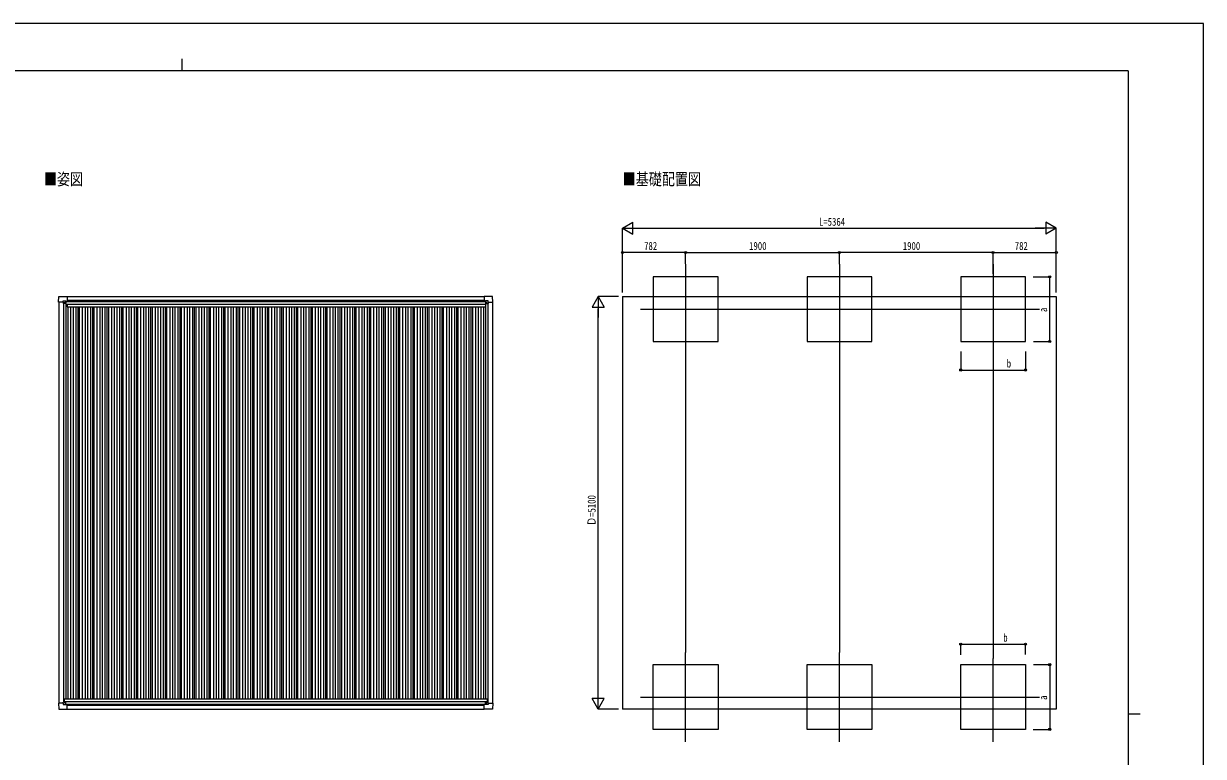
# Model space of a CAD drawing. Units: millimetres, scale not verified. Extents: x -12615 to 12615, y -8910 to 8910.
# Drawn here: x -1970 to 12615, y -151 to 8910 of the extents above; entities that cross this region are included whole.
import ezdxf
from ezdxf.enums import TextEntityAlignment as Align

# ---------------------------------------------------------------- set-up
doc = ezdxf.new("R2010")
doc.units = ezdxf.units.MM
doc.header["$LTSCALE"] = 30
doc.layers.add('0-2_USER1', color=92, linetype='Continuous')
doc.layers.add('0-7_YKK_ZWAK', color=134, linetype='Continuous')
for name, color, linetype, lineweight in [('0-3_YKK_12', 40, 'Continuous', 18), ('0-4_YKK_13', 120, 'Continuous', 18), ('0-5_YKK_A1', 120, 'Continuous', 18), ('0-6_YKK_D', 200, 'Continuous', 18)]:
    doc.layers.add(name, color=color, linetype=linetype, lineweight=lineweight)
doc.styles.add('ＭＳ ゴシック', font='')
doc.styles.get('ＭＳ ゴシック').set_extended_font_data('MS Gothic')

msp = doc.modelspace()

# ---------------------------------------------------------------- linework, layer by layer
at = {"layer": '0-3_YKK_12'}
for p, q in [((6214.54, 5936.03), (6214.54, 4829.37)), ((8114.54, 5936.03), (8114.54, 4829.37)), ((10014.54, 5936.03), (10014.54, 4904.37)), ((5655.87, 5379.76), (10588.79, 5379.76)), ((6214.54, 27.59), (6214.54, 1134.24)), ((8114.54, 27.59), (8114.54, 1134.24)), ((10014.54, 27.59), (10014.54, 1059.24)), ((5655.87, 583.85), (10588.79, 583.85))]:
    msp.add_line(p, q, dxfattribs=at)
at = {"layer": '0-4_YKK_13'}
for p, q in [((-1539.17, 5464.25), (-1540, 5465.08)), ((-1480.8, 5464.25), (-1539.17, 5464.25)), ((-1480.8, 5464.25), (-1480.8, 5480.69)), ((-1480.8, 5464.25), (-1480.8, 5451.25)), ((-1479.8, 5481.69), (-1449.89, 5481.69)), ((-1455.2, 5458.71), (-1455.2, 5457.75)), ((-1449.18, 5481.39), (-1448.18, 5480.39)), ((-1448.18, 5480.39), (-1448.18, 5450.75)), ((-1448.18, 5478.59), (-1433.39, 5478.59)), ((-1433.35, 5478.6), (-1432.63, 5478.64)), ((-1433.03, 5537.6), (-1432.18, 5536.75)), ((-1432.18, 5536.75), (-1432.18, 5479.15)), ((-1432.18, 5479.15), (-1432.18, 5479.13)), ((3724.88, 5537.6), (3724.02, 5536.75)), ((3724.02, 5536.75), (3724.02, 5479.15)), ((3724.02, 5479.15), (3724.02, 5479.13)), ((3725.2, 5478.6), (3724.48, 5478.64)), ((3740.02, 5478.59), (3725.23, 5478.59)), ((3741.02, 5481.39), (3740.02, 5480.39)), ((3740.02, 5480.39), (3740.02, 5450.75)), ((3771.65, 5481.69), (3741.73, 5481.69)), ((3747.04, 5458.71), (3747.04, 5457.75)), ((3772.64, 5464.25), (3772.64, 5480.69)), ((3772.64, 5464.25), (3772.64, 5451.25)), ((3772.64, 5464.25), (3831.02, 5464.25)), ((3831.02, 5464.25), (3831.85, 5465.08)), ((-1539.17, 506.86), (-1540, 506.03)), ((-1480.8, 506.86), (-1539.17, 506.86)), ((-1480.8, 506.86), (-1480.8, 519.86)), ((-1480.8, 506.86), (-1480.8, 490.42)), ((-1479.8, 489.42), (-1449.89, 489.42)), ((-1455.2, 512.4), (-1455.2, 513.36)), ((-1449.18, 489.71), (-1448.18, 490.72)), ((-1448.18, 490.72), (-1448.18, 520.36)), ((-1448.18, 492.51), (-1433.39, 492.51)), ((-1433.35, 492.51), (-1432.63, 492.47)), ((-1432.18, 491.96), (-1432.18, 491.98)), ((-1432.18, 434.36), (-1432.18, 491.96)), ((3724.04, 491.85), (3724.04, 491.87)), ((3724.04, 434.25), (3724.04, 491.85)), ((3725.21, 492.4), (3724.49, 492.36)), ((3740.04, 492.4), (3725.24, 492.4)), ((3740.04, 490.61), (3740.04, 520.25)), ((3741.04, 489.6), (3740.04, 490.61)), ((3771.66, 489.31), (3741.74, 489.31)), ((3747.06, 512.29), (3747.06, 513.25)), ((3772.66, 506.75), (3772.66, 519.75)), ((3772.66, 506.75), (3831.03, 506.75)), ((3772.66, 506.75), (3772.66, 490.31)), ((3831.03, 506.75), (3831.86, 505.92)), ((-1433.03, 433.51), (-1432.18, 434.36)), ((3724.89, 433.39), (3724.04, 434.25))]:
    msp.add_line(p, q, dxfattribs=at)
for points in [[(-1540, 5465.08), (-1540.12, 5465.19), (-1535.71, 5537.28)], [(-1535.21, 5537.75), (-1433.18, 5537.75), (-1433.03, 5537.6)], [(-1448.68, 5450.25), (-1478.24, 5450.25), (-1479.8, 5450.25), (-1480.8, 5451.25)], [(-1457.12, 5459.67), (-1458.08, 5459.67), (-1458.08, 5460.63), (-1457.12, 5460.63)], [(-1456.16, 5461.59), (-1456.16, 5462.55), (-1455.2, 5462.55), (-1455.2, 5461.59)], [(-1455.2, 5457.75), (-1456.16, 5457.75), (-1456.16, 5458.71)], [(-1454.24, 5460.63), (-1453.28, 5460.63), (-1453.28, 5459.67), (-1454.24, 5459.67)], [(3827.05, 5537.75), (3725.02, 5537.75), (3724.88, 5537.6)], [(3740.52, 5450.25), (3770.08, 5450.25), (3771.64, 5450.25), (3772.64, 5451.25)], [(3746.08, 5460.63), (3745.12, 5460.63), (3745.12, 5459.67), (3746.08, 5459.67)], [(3748, 5461.59), (3748, 5462.55), (3747.04, 5462.55), (3747.04, 5461.59)], [(3747.04, 5457.75), (3748, 5457.75), (3748, 5458.71)], [(3748.96, 5459.67), (3749.92, 5459.67), (3749.92, 5460.63), (3748.96, 5460.63)], [(3831.85, 5465.08), (3831.96, 5465.19), (3827.55, 5537.28)], [(-1540, 506.03), (-1540.12, 505.92), (-1535.71, 433.83)], [(-1448.68, 520.86), (-1478.24, 520.86), (-1479.8, 520.86), (-1480.8, 519.86)], [(-1457.12, 511.44), (-1458.08, 511.44), (-1458.08, 510.48), (-1457.12, 510.48)], [(-1455.2, 513.36), (-1456.16, 513.36), (-1456.16, 512.4)], [(-1456.16, 509.52), (-1456.16, 508.56), (-1455.2, 508.56), (-1455.2, 509.52)], [(-1454.24, 510.48), (-1453.28, 510.48), (-1453.28, 511.44), (-1454.24, 511.44)], [(3740.54, 520.75), (3770.1, 520.75), (3771.66, 520.75), (3772.66, 519.75)], [(3746.1, 510.37), (3745.14, 510.37), (3745.14, 511.33), (3746.1, 511.33)], [(3747.06, 513.25), (3748.02, 513.25), (3748.02, 512.29)], [(3748.02, 509.41), (3748.02, 508.45), (3747.06, 508.45), (3747.06, 509.41)], [(3748.98, 511.33), (3749.94, 511.33), (3749.94, 510.37), (3748.98, 510.37)], [(3831.86, 505.92), (3831.98, 505.81), (3827.57, 433.72)], [(-1535.21, 433.36), (-1433.18, 433.36), (-1433.03, 433.51)], [(3827.07, 433.25), (3725.04, 433.25), (3724.89, 433.39)]]:
    msp.add_lwpolyline(points, dxfattribs=at)
for centre in [(-1455.68, 5460.15), (3747.52, 5460.15), (-1455.68, 510.96), (3747.54, 510.85)]:
    msp.add_circle(centre, 5.3, dxfattribs=at)
for centre, radius, start, end in [((-1535.21, 5537.25), 0.5, 90, 176.5), ((-1457.12, 5461.59), 0.96, 270, 0), ((-1457.12, 5458.71), 0.96, 0, 90), ((-1454.24, 5461.59), 0.96, 180, 270), ((-1454.24, 5458.71), 0.96, 90, 180), ((-1448.68, 5450.75), 0.5, 270, 315), ((-1448.68, 5450.75), 0.5, 315, 0), ((-1433.39, 5479.09), 0.5, 270, 273.5), ((3725.23, 5479.09), 0.5, 266.5, 270), ((3740.52, 5450.75), 0.5, 180, 225), ((3740.52, 5450.75), 0.5, 225, 270), ((3746.08, 5461.59), 0.96, 270, 0), ((3746.08, 5458.71), 0.96, 0, 90), ((3748.96, 5461.59), 0.96, 180, 270), ((3748.96, 5458.71), 0.96, 90, 180), ((3827.05, 5537.25), 0.5, 3.5, 90), ((-1457.12, 512.4), 0.96, 270, 0), ((-1457.12, 509.52), 0.96, 0, 90), ((-1454.24, 512.4), 0.96, 180, 270), ((-1454.24, 509.52), 0.96, 90, 180), ((-1448.68, 520.36), 0.5, 45, 90), ((-1448.68, 520.36), 0.5, 0, 45), ((-1433.39, 492.01), 0.5, 86.5, 90), ((3725.24, 491.9), 0.5, 90, 93.5), ((3740.54, 520.25), 0.5, 135, 180), ((3740.54, 520.25), 0.5, 90, 135), ((3746.1, 512.29), 0.96, 270, 0), ((3746.1, 509.41), 0.96, 0, 90), ((3748.98, 512.29), 0.96, 180, 270), ((3748.98, 509.41), 0.96, 90, 180), ((-1535.21, 433.86), 0.5, 183.5, 270), ((3827.07, 433.75), 0.5, 270, 356.5)]:
    msp.add_arc(centre, radius, start, end, dxfattribs=at)
for centre, major_axis, ratio, start_param, end_param in [((-1479.8, 5480.68), (-0.71, 0.71), 0.99628, 5.49965061, 7.06672), ((-1449.89, 5480.68), (0, 1), 0.998135, 5.49778714, 6.28318531), ((-1432.68, 5479.14), (0.368, -0.347), 0.974973, 5.45460589, 7.02540222), ((3724.52, 5479.14), (-0.368, -0.347), 0.974973, 5.5409684, 7.11176473), ((3741.73, 5480.68), (0, 1), 0.998135, 6.28318531, 7.06858347), ((3771.64, 5480.68), (0.71, 0.71), 0.99628, 5.49965061, 7.06672), ((-1479.8, 490.42), (-0.71, -0.71), 0.99628, 5.49965061, 7.06672), ((-1449.89, 490.42), (0, -1), 0.998135, 6.28318531, 7.06858347), ((-1432.68, 491.97), (0.368, 0.347), 0.974973, 5.5409684, 7.11176473), ((3724.54, 491.86), (-0.368, 0.347), 0.974973, 5.45460589, 7.02540222), ((3741.74, 490.31), (0, -1), 0.998135, 5.49778714, 6.28318531), ((3771.66, 490.31), (0.71, -0.71), 0.99628, 5.49965061, 7.06672)]:
    msp.add_ellipse(centre, major_axis=major_axis, ratio=ratio, start_param=start_param, end_param=end_param, dxfattribs=at)
at = {"layer": '0-5_YKK_A1'}
for p, q in [((-1536.18, 5464.25), (-1536.18, 506.86)), ((-1476.18, 5450.25), (-1476.18, 520.86)), ((-1449.18, 5450.25), (-1449.18, 562.53)), ((-1449.18, 5419.62), (-1430.18, 5419.62)), ((-1448.18, 5477.23), (3740.02, 5477.23)), ((-1448.18, 5475.44), (3740.02, 5475.44)), ((-1432.18, 5534.62), (3724.02, 5534.62)), ((-1432.18, 5488.56), (3724.02, 5488.56)), ((-1430.18, 5441.9), (3738.82, 5441.9)), ((-1430.18, 5441.9), (-1430.18, 5407.05)), ((-1430.18, 5407.05), (3738.82, 5407.05)), ((-1424.08, 5407.05), (-1424.08, 562.53)), ((-1389.08, 5407.05), (-1389.08, 562.53)), ((-1359.08, 5407.05), (-1359.08, 562.53)), ((-1324.08, 5407.05), (-1324.08, 562.53)), ((-1299.92, 5407.05), (-1299.92, 562.53)), ((-1281.98, 5407.05), (-1281.98, 562.53)), ((-1244.08, 5407.05), (-1244.08, 562.53)), ((-1209.08, 5407.05), (-1209.08, 562.53)), ((-1179.08, 5407.05), (-1179.08, 562.53)), ((-1144.08, 5407.05), (-1144.08, 562.53)), ((-1119.92, 5407.05), (-1119.92, 562.53)), ((-1101.98, 5407.05), (-1101.98, 562.53)), ((-1064.08, 5407.05), (-1064.08, 562.53)), ((-1029.08, 5407.05), (-1029.08, 562.53)), ((-999.08, 5407.05), (-999.08, 562.53)), ((-964.08, 5407.05), (-964.08, 562.53)), ((-939.92, 5407.05), (-939.92, 562.53)), ((-921.98, 5407.05), (-921.98, 562.53)), ((-884.08, 5407.05), (-884.08, 562.53)), ((-849.08, 5407.05), (-849.08, 562.53)), ((-819.08, 5407.05), (-819.08, 562.53)), ((-784.08, 5407.05), (-784.08, 562.53)), ((-759.92, 5407.05), (-759.92, 562.53)), ((-741.98, 5407.05), (-741.98, 562.53)), ((-704.08, 5407.05), (-704.08, 562.53)), ((-669.08, 5407.05), (-669.08, 562.53)), ((-639.08, 5407.05), (-639.08, 562.53)), ((-604.08, 5407.05), (-604.08, 562.53)), ((-579.92, 5407.05), (-579.92, 562.53)), ((-561.98, 5407.05), (-561.98, 562.53)), ((-524.08, 5407.05), (-524.08, 562.53)), ((-489.08, 5407.05), (-489.08, 562.53)), ((-459.08, 5407.05), (-459.08, 562.53)), ((-424.08, 5407.05), (-424.08, 562.53)), ((-399.92, 5407.05), (-399.92, 562.53)), ((-381.98, 5407.05), (-381.98, 562.53)), ((-344.08, 5407.05), (-344.08, 562.53)), ((-309.08, 5407.05), (-309.08, 562.53)), ((-279.08, 5407.05), (-279.08, 562.53)), ((-244.08, 5407.05), (-244.08, 562.53)), ((-219.92, 5407.05), (-219.92, 562.53)), ((-201.98, 5407.05), (-201.98, 562.53)), ((-164.08, 5407.05), (-164.08, 562.53)), ((-129.08, 5407.05), (-129.08, 562.53)), ((-99.08, 5407.05), (-99.08, 562.53)), ((-64.08, 5407.05), (-64.08, 562.53)), ((-39.92, 5407.05), (-39.92, 562.53)), ((-21.98, 5407.05), (-21.98, 562.53)), ((15.92, 5407.05), (15.92, 562.53)), ((50.92, 5407.05), (50.92, 562.53)), ((80.92, 5407.05), (80.92, 562.53)), ((115.92, 5407.05), (115.92, 562.53)), ((140.08, 5407.05), (140.08, 562.53)), ((158.02, 5407.05), (158.02, 562.53)), ((195.92, 5407.05), (195.92, 562.53)), ((230.92, 5407.05), (230.92, 562.53)), ((260.92, 5407.05), (260.92, 562.53)), ((295.92, 5407.05), (295.92, 562.53)), ((320.08, 5407.05), (320.08, 562.53)), ((338.02, 5407.05), (338.02, 562.53)), ((375.92, 5407.05), (375.92, 562.53)), ((410.92, 5407.05), (410.92, 562.53)), ((440.92, 5407.05), (440.92, 562.53)), ((475.92, 5407.05), (475.92, 562.53)), ((500.08, 5407.05), (500.08, 562.53)), ((518.02, 5407.05), (518.02, 562.53)), ((555.92, 5407.05), (555.92, 562.53)), ((590.92, 5407.05), (590.92, 562.53)), ((620.92, 5407.05), (620.92, 562.53)), ((655.92, 5407.05), (655.92, 562.53)), ((680.08, 5407.05), (680.08, 562.53)), ((698.02, 5407.05), (698.02, 562.53)), ((735.92, 5407.05), (735.92, 562.53)), ((770.92, 5407.05), (770.92, 562.53)), ((800.92, 5407.05), (800.92, 562.53)), ((835.92, 5407.05), (835.92, 562.53)), ((860.08, 5407.05), (860.08, 562.53)), ((878.02, 5407.05), (878.02, 562.53)), ((915.92, 5407.05), (915.92, 562.53)), ((950.92, 5407.05), (950.92, 562.53)), ((980.92, 5407.05), (980.92, 562.53)), ((1015.92, 5407.05), (1015.92, 562.53)), ((1040.08, 5407.05), (1040.08, 562.53)), ((1058.02, 5407.05), (1058.02, 562.53)), ((1095.92, 5407.05), (1095.92, 562.53)), ((1130.92, 5407.05), (1130.92, 562.53)), ((1160.92, 5407.05), (1160.92, 562.53)), ((1195.92, 5407.05), (1195.92, 562.53)), ((1220.08, 5407.05), (1220.08, 562.53)), ((1238.02, 5407.05), (1238.02, 562.53)), ((1275.92, 5407.05), (1275.92, 562.53)), ((1310.92, 5407.05), (1310.92, 562.53)), ((1340.92, 5407.05), (1340.92, 562.53)), ((1375.92, 5407.05), (1375.92, 562.53)), ((1400.08, 5407.05), (1400.08, 562.53)), ((1418.02, 5407.05), (1418.02, 562.53)), ((1455.92, 5407.05), (1455.92, 562.53)), ((1490.92, 5407.05), (1490.92, 562.53)), ((1520.92, 5407.05), (1520.92, 562.53)), ((1555.92, 5407.05), (1555.92, 562.53)), ((1580.08, 5407.05), (1580.08, 562.53)), ((1598.02, 5407.05), (1598.02, 562.53)), ((1635.92, 5407.05), (1635.92, 562.53)), ((1670.92, 5407.05), (1670.92, 562.53)), ((1700.92, 5407.05), (1700.92, 562.53)), ((1735.92, 5407.05), (1735.92, 562.53)), ((1760.08, 5407.05), (1760.08, 562.53)), ((1778.02, 5407.05), (1778.02, 562.53)), ((1815.92, 5407.05), (1815.92, 562.53)), ((1850.92, 5407.05), (1850.92, 562.53)), ((1880.92, 5407.05), (1880.92, 562.53)), ((1915.92, 5407.05), (1915.92, 562.53)), ((1940.08, 5407.05), (1940.08, 562.53)), ((1958.02, 5407.05), (1958.02, 562.53)), ((1995.92, 5407.05), (1995.92, 562.53)), ((2030.92, 5407.05), (2030.92, 562.53)), ((2060.92, 5407.05), (2060.92, 562.53)), ((2095.92, 5407.05), (2095.92, 562.53)), ((2120.08, 5407.05), (2120.08, 562.53)), ((2138.02, 5407.05), (2138.02, 562.53)), ((2175.92, 5407.05), (2175.92, 562.53)), ((2210.92, 5407.05), (2210.92, 562.53)), ((2240.92, 5407.05), (2240.92, 562.53)), ((2275.92, 5407.05), (2275.92, 562.53)), ((2300.08, 5407.05), (2300.08, 562.53)), ((2318.02, 5407.05), (2318.02, 562.53)), ((2355.92, 5407.05), (2355.92, 562.53)), ((2390.92, 5407.05), (2390.92, 562.53)), ((2420.92, 5407.05), (2420.92, 562.53)), ((2455.92, 5407.05), (2455.92, 562.53)), ((2480.08, 5407.05), (2480.08, 562.53)), ((2498.02, 5407.05), (2498.02, 562.53)), ((2535.92, 5407.05), (2535.92, 562.53)), ((2570.92, 5407.05), (2570.92, 562.53)), ((2600.92, 5407.05), (2600.92, 562.53)), ((2635.92, 5407.05), (2635.92, 562.53)), ((2660.08, 5407.05), (2660.08, 562.53)), ((2678.02, 5407.05), (2678.02, 562.53)), ((2715.92, 5407.05), (2715.92, 562.53)), ((2750.92, 5407.05), (2750.92, 562.53)), ((2780.92, 5407.05), (2780.92, 562.53)), ((2815.92, 5407.05), (2815.92, 562.53)), ((2840.08, 5407.05), (2840.08, 562.53)), ((2858.02, 5407.05), (2858.02, 562.53)), ((2895.92, 5407.05), (2895.92, 562.53)), ((2930.92, 5407.05), (2930.92, 562.53)), ((2960.92, 5407.05), (2960.92, 562.53)), ((2995.92, 5407.05), (2995.92, 562.53)), ((3020.08, 5407.05), (3020.08, 562.53)), ((3038.02, 5407.05), (3038.02, 562.53)), ((3075.92, 5407.05), (3075.92, 562.53)), ((3110.92, 5407.05), (3110.92, 562.53)), ((3140.92, 5407.05), (3140.92, 562.53)), ((3175.92, 5407.05), (3175.92, 562.53)), ((3200.08, 5407.05), (3200.08, 562.53)), ((3218.02, 5407.05), (3218.02, 562.53)), ((3255.92, 5407.05), (3255.92, 562.53)), ((3290.92, 5407.05), (3290.92, 562.53)), ((3320.92, 5407.05), (3320.92, 562.53)), ((3355.92, 5407.05), (3355.92, 562.53)), ((3380.08, 5407.05), (3380.08, 562.53)), ((3398.02, 5407.05), (3398.02, 562.53)), ((3435.92, 5407.05), (3435.92, 562.53)), ((3470.92, 5407.05), (3470.92, 562.53)), ((3500.92, 5407.05), (3500.92, 562.53)), ((3535.92, 5407.05), (3535.92, 562.53)), ((3560.08, 5407.05), (3560.08, 562.53)), ((3578.02, 5407.05), (3578.02, 562.53)), ((3615.92, 5407.05), (3615.92, 562.53)), ((3650.92, 5407.05), (3650.92, 562.53)), ((3680.92, 5407.05), (3680.92, 562.53)), ((3715.92, 5407.05), (3715.92, 562.53)), ((3738.82, 5441.9), (3738.82, 5407.05)), ((3738.82, 5419.62), (3741.02, 5419.62)), ((3741.02, 5450.25), (3741.02, 562.53)), ((3768.02, 5450.25), (3768.02, 520.75)), ((3828.02, 5464.25), (3828.04, 506.75)), ((5432.54, 5534.62), (10796.54, 5534.62)), ((5432.54, 5534.62), (5432.54, 434.62)), ((10796.54, 5534.62), (10796.54, 434.62)), ((-1469.08, 562.53), (3760.92, 562.53)), ((-1469.08, 562.53), (-1469.08, 520.86)), ((-1469.08, 527.85), (3760.92, 527.85)), ((-1448.18, 495.71), (3740.04, 495.71)), ((-1432.18, 482.95), (3724.04, 482.95)), ((3760.92, 562.53), (3760.92, 520.75)), ((-1432.18, 434.62), (3724.04, 434.62)), ((10796.54, 434.62), (5432.54, 434.62))]:
    msp.add_line(p, q, dxfattribs=at)
for points in [[(5814.74, 4979.76), (6614.74, 4979.76), (6614.74, 5779.76), (5814.74, 5779.76)], [(7714.74, 4979.76), (8514.74, 4979.76), (8514.74, 5779.76), (7714.74, 5779.76)], [(9614.74, 4979.76), (10414.74, 4979.76), (10414.74, 5779.76), (9614.74, 5779.76)], [(5814.74, 983.85), (6614.74, 983.85), (6614.74, 183.85), (5814.74, 183.85)], [(7714.74, 983.85), (8514.74, 983.85), (8514.74, 183.85), (7714.74, 183.85)], [(9614.74, 983.85), (10414.74, 983.85), (10414.74, 183.85), (9614.74, 183.85)]]:
    msp.add_lwpolyline(points, close=True, dxfattribs=at)
at = {"layer": '0-6_YKK_D'}
for p, q in [((5432.54, 6379.76), (5562.45, 6454.76)), ((5562.45, 6304.76), (5562.45, 6454.76)), ((10796.54, 6379.76), (10666.64, 6454.76)), ((10666.64, 6454.76), (10666.64, 6304.76)), ((5432.54, 5584.62), (5432.54, 6380.76)), ((5432.54, 6379.76), (5562.45, 6304.76)), ((5432.54, 6379.76), (5692.35, 6379.76)), ((5582.54, 6379.76), (10646.54, 6379.76)), ((10796.54, 6379.76), (10536.74, 6379.76)), ((10796.54, 6379.76), (10666.64, 6304.76)), ((10796.54, 5584.62), (10796.54, 6380.76)), ((5432.54, 5585.62), (5432.54, 6080.76)), ((6214.54, 6079.76), (5432.54, 6079.76)), ((6214.54, 5939), (6214.54, 6080.76)), ((6214.54, 5939), (6214.54, 6080.76)), ((6214.54, 6079.76), (8114.54, 6079.76)), ((8114.54, 5937.03), (8114.54, 6080.76)), ((8114.54, 5937.03), (8114.54, 6080.76)), ((10014.54, 6079.76), (8114.54, 6079.76)), ((10014.54, 5814.34), (10014.54, 6080.76)), ((10014.54, 5939), (10014.54, 6080.76)), ((10014.54, 6079.76), (10796.54, 6079.76)), ((10796.54, 5584.62), (10796.54, 6080.76)), ((10510.48, 5779.76), (10715.74, 5779.76)), ((10714.74, 4979.76), (10714.74, 5779.76)), ((5132.54, 5534.62), (5057.54, 5404.71)), ((5057.54, 5404.71), (5207.54, 5404.71)), ((5382.54, 5534.62), (5131.54, 5534.62)), ((5132.54, 5534.62), (5207.54, 5404.71)), ((5132.54, 5534.62), (5132.54, 5274.81)), ((5132.54, 584.62), (5132.54, 5384.62)), ((10515.57, 4979.76), (10715.74, 4979.76)), ((6214.54, 4828.87), (6214.54, 1134.74)), ((8114.54, 4828.87), (8114.54, 1134.74)), ((9614.74, 4857.68), (9614.74, 4625.62)), ((10014.54, 4904.37), (10014.54, 1059.24)), ((10414.74, 4855.75), (10414.74, 4625.62)), ((9614.74, 4626.62), (10414.74, 4626.62)), ((9614.74, 1105.94), (9614.74, 1237.57)), ((9614.74, 1236.57), (10414.74, 1236.57)), ((10414.74, 1107.87), (10414.74, 1237.57)), ((10515.57, 983.85), (10715.74, 983.85)), ((10714.74, 983.85), (10714.74, 183.85)), ((5132.54, 434.62), (5132.54, 694.43)), ((5132.54, 434.62), (5057.54, 564.52)), ((5207.54, 564.52), (5057.54, 564.52)), ((5132.54, 434.62), (5207.54, 564.52)), ((5382.54, 434.62), (5131.54, 434.62)), ((10510.48, 183.85), (10715.74, 183.85))]:
    msp.add_line(p, q, dxfattribs=at)
for centre in [(5432.54, 6079.76), (6214.54, 6079.76), (6214.54, 6079.76), (8114.54, 6079.76), (8114.54, 6079.76), (10014.54, 6079.76), (10014.54, 6079.76), (10796.54, 6079.76), (10714.74, 5779.76), (10714.74, 4979.76), (9614.74, 4626.62), (10414.74, 4626.62), (9614.74, 1236.57), (10414.74, 1236.57), (10714.74, 983.85), (10714.74, 183.85)]:
    msp.add_circle(centre, 12.75, dxfattribs=at)
at = {"layer": '0-7_YKK_ZWAK'}
for p, q in [((-14.94, 8475), (-14.94, 8325)), ((11685.06, 8325), (-11714.94, 8325)), ((11685.06, 8325), (11685.06, -7575)), ((11685.06, 375), (11835.06, 375))]:
    msp.add_line(p, q, dxfattribs=at)
msp.add_lwpolyline([(-12615, -8910), (12615, -8910), (12615, 8910), (-12615, 8910)], close=True, dxfattribs=at)

# ---------------------------------------------------------------- texts
at = {"layer": '0-2_USER1', "style": 'ＭＳ ゴシック', "width": 0.8}
for s, p in [('■姿図', (-1719.48, 6868.15)), ('■基礎配置図', (5435.2, 6868.15))]:
    msp.add_text(s, height=148.1, dxfattribs=at).set_placement(p, align=Align.BOTTOM_LEFT)
at = {"layer": '0-6_YKK_D', "style": 'ＭＳ ゴシック', "width": 0.8}
for s, p in [('L=5364', (7862.54, 6380.76)), ('782', (5701.14, 6081.43)), ('1900', (6998.94, 6081.43)), ('1900', (8898.94, 6081.43)), ('782', (10283.14, 6081.43)), ('b', (10184.02, 4628.29)), ('b', (10140.56, 1238.23))]:
    msp.add_text(s, height=98.97, dxfattribs=at).set_placement(p, align=Align.BOTTOM_LEFT)
for s, p in [('a', (10713.08, 5343.76)), ('Ｄ=5100', (5131.54, 2700.22)), ('a', (10713.08, 547.85))]:
    msp.add_text(s, height=98.97, rotation=90, dxfattribs=at).set_placement(p, align=Align.BOTTOM_LEFT)

doc.saveas('drawing.dxf')
